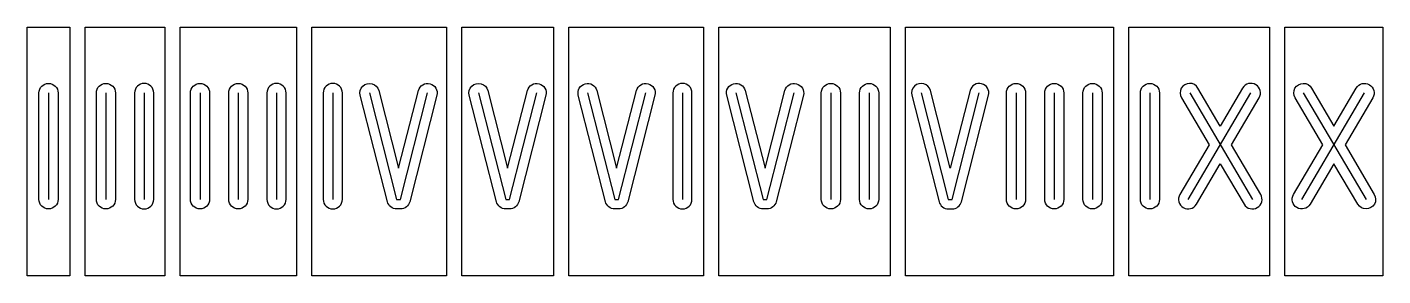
# Model space of a CAD drawing. Header units: millimetres. Extents: x 0 to 177, y 0 to 33.
import ezdxf

# ---------------------------------------------------------------- set-up
doc = ezdxf.new("R2010")
doc.units = ezdxf.units.MM

msp = doc.modelspace()

# ---------------------------------------------------------------- linework, layer by layer
for p, q in [((2.8, 23.9), (2.8, 10)), ((10.3, 23.9), (10.3, 10)), ((15.3, 23.9), (15.3, 10)), ((22.6, 23.9), (22.6, 10)), ((27.6, 23.9), (27.6, 10)), ((32.6, 23.9), (32.6, 10)), ((39.95, 23.9), (39.95, 10)), ((85.65, 23.9), (85.65, 10)), ((105.05, 23.9), (105.05, 10)), ((110.05, 23.9), (110.05, 10)), ((129.25, 23.9), (129.25, 10)), ((134.25, 23.9), (134.25, 10)), ((139.25, 23.9), (139.25, 10)), ((146.75, 23.9), (146.75, 10)), ((151.75, 10), (159.95, 23.9)), ((151.95, 23.9), (160.15, 10)), ((166.6, 10), (174.8, 23.9)), ((166.8, 23.9), (175, 10))]:
    msp.add_line(p, q)
for points in [[(0, 32.5), (5.6, 32.5), (5.6, 0), (0, 0)], [(7.6, 32.5), (18, 32.5), (18, 0), (7.6, 0)], [(20, 32.5), (35.2, 32.5), (35.2, 0), (20, 0)], [(37.2, 32.5), (54.8, 32.5), (54.8, 0), (37.2, 0)], [(56.8, 32.5), (68.8, 32.5), (68.8, 0), (56.8, 0)], [(70.8, 32.5), (88.4, 32.5), (88.4, 0), (70.8, 0)], [(90.4, 32.5), (112.8, 32.5), (112.8, 0), (90.4, 0)], [(114.8, 32.5), (142, 32.5), (142, 0), (114.8, 0)], [(144, 32.5), (162.4, 32.5), (162.4, 0), (144, 0)], [(164.4, 32.5), (177.2, 32.5), (177.2, 0), (164.4, 0)]]:
    msp.add_lwpolyline(points, close=True)
for points in [[(1.55, 23.9, -1), (4.05, 23.9), (4.05, 10, -1), (1.55, 10)], [(11.55, 23.9), (11.55, 10, -1), (9.05, 10), (9.05, 23.9, -1)], [(14.05, 23.9), (14.05, 10, 1), (16.55, 10), (16.55, 23.9, 1)], [(21.35, 23.9, -1), (23.85, 23.9), (23.85, 10, -1), (21.35, 10)], [(26.35, 23.9, -1), (28.85, 23.9), (28.85, 10, -1), (26.35, 10)], [(31.35, 23.9), (31.35, 10, 1), (33.85, 10), (33.85, 23.9, 1)], [(41.2, 23.9, 1), (38.7, 23.9), (38.7, 10, 1), (41.2, 10)], [(45.96, 24.21), (48.55, 14.07), (51.14, 24.21, -1), (53.56, 23.59), (50.01, 9.69, -0.342733), (48.8, 8.75), (48.3, 8.75, -0.342733), (47.09, 9.69), (43.54, 23.59, -1)], [(57.79, 23.59, -1), (60.21, 24.21), (62.8, 14.07), (65.39, 24.21, -1), (67.81, 23.59), (64.26, 9.69, -0.342733), (63.05, 8.75), (62.55, 8.75, -0.342733), (61.34, 9.69)], [(72.04, 23.59, -1), (74.46, 24.21), (77.05, 14.07), (79.64, 24.21, -1), (82.06, 23.59), (78.51, 9.69, -0.342733), (77.3, 8.75), (76.8, 8.75, -0.342733), (75.59, 9.69)], [(86.9, 23.9, 1), (84.4, 23.9), (84.4, 10, 1), (86.9, 10)], [(93.86, 24.21), (96.45, 14.07), (99.04, 24.21, -1), (101.46, 23.59), (97.91, 9.69, -0.342733), (96.7, 8.75), (96.2, 8.75, -0.342733), (94.99, 9.69), (91.44, 23.59, -1)], [(106.3, 10, -1), (103.8, 10), (103.8, 23.9, -1), (106.3, 23.9)], [(111.3, 10, -1), (108.8, 10), (108.8, 23.9, -1), (111.3, 23.9)], [(125.66, 23.59, 1), (123.24, 24.21), (120.65, 14.07), (118.06, 24.21, 1), (115.64, 23.59), (119.19, 9.69, 0.342733), (120.4, 8.75), (120.9, 8.75, 0.342733), (122.11, 9.69)], [(130.5, 10, -1), (128, 10), (128, 23.9, -1), (130.5, 23.9)], [(135.5, 10, -1), (133, 10), (133, 23.9, -1), (135.5, 23.9)], [(140.5, 10, -1), (138, 10), (138, 23.9, -1), (140.5, 23.9)], [(148, 10, -1), (145.5, 10), (145.5, 23.9, -1), (148, 23.9)], [(153.03, 24.54, 1), (150.87, 23.26), (154.5, 17.12), (150.67, 10.64, 1), (152.83, 9.36), (155.95, 14.66), (159.07, 9.36, 1), (161.23, 10.64), (157.4, 17.12), (161.03, 23.26, 1), (158.87, 24.54), (155.95, 19.58)], [(170.8, 19.58), (173.72, 24.54, -1), (175.88, 23.26), (172.25, 17.12), (176.08, 10.64, -1), (173.92, 9.36), (170.8, 14.66), (167.68, 9.36, -1), (165.52, 10.64), (169.35, 17.12), (165.72, 23.26, -1), (167.88, 24.54)]]:
    msp.add_lwpolyline(points, format="xyb", close=True)
for points in [[(44.75, 23.9), (48.3, 10), (48.8, 10), (52.35, 23.9)], [(59, 23.9), (62.55, 10), (63.05, 10), (66.6, 23.9)], [(73.25, 23.9), (76.8, 10), (77.3, 10), (80.85, 23.9)], [(92.65, 23.9), (96.2, 10), (96.7, 10), (100.25, 23.9)], [(116.85, 23.9), (120.4, 10), (120.9, 10), (124.45, 23.9)]]:
    msp.add_lwpolyline(points)

doc.saveas('drawing.dxf')
